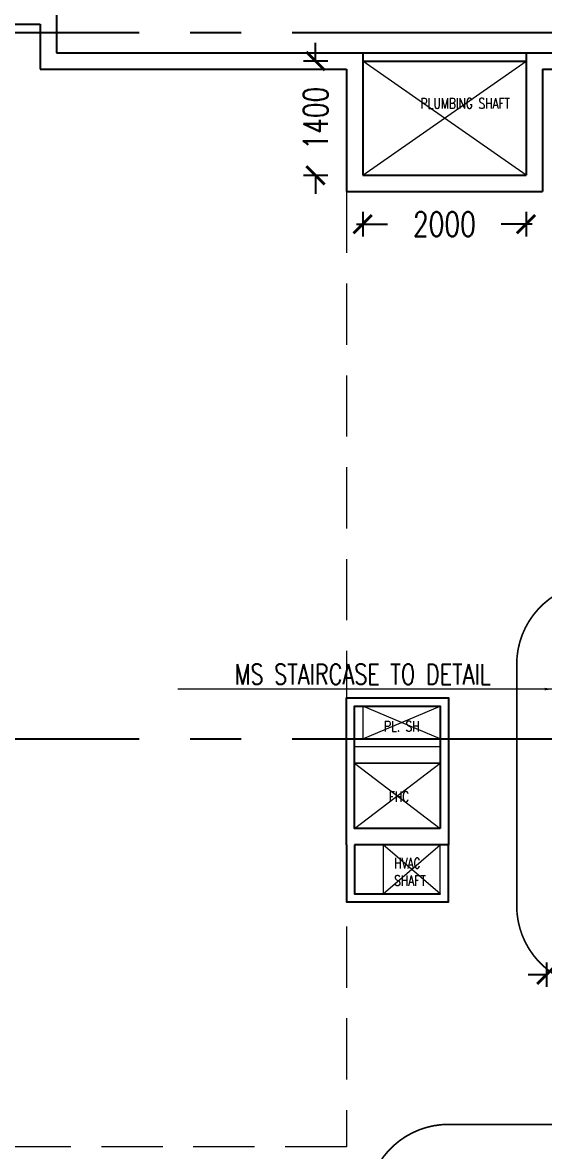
# Model space of a CAD drawing. Header units: millimetres. Extents: x -2076597 to 16308595, y -4402071 to 17875273.
# Drawn here: x -2033563 to -2027173, y -4364136 to -4350310 of the extents above; entities that cross this region are included whole.
import ezdxf

# ---------------------------------------------------------------- set-up
doc = ezdxf.new("R2010")
doc.units = ezdxf.units.MM
for name, pattern in [('CENTER2', [1.125, 0.75, -0.125, 0.125, -0.125]), ('CONTINULUS', [0]), ('DASHDOT', [1, 0.5, -0.25, 0, -0.25]), ('DASHED2', [0.375, 0.25, -0.125])]:
    doc.linetypes.add(name, pattern=pattern)
for name, color, linetype, lineweight in [('A- LIGHT LINE', 8, 'Continuous', 9), ('A- SHAFT', 8, 'Continuous', 9), ('A-DETL-THIN', 1, 'Continuous', 9)]:
    doc.layers.add(name, color=color, linetype=linetype, lineweight=lineweight)
for name, color, linetype in [('A-DIMS', 4, 'Continuous'), ('A-PARAPET WALL', 4, 'Continuous'), ('a-ref', 5, 'Continuous'), ('A-SLABS', 1, 'Continuous'), ('A-TXTROOM', 3, 'Continuous'), ('S-GRID', 252, 'CENTER2')]:
    doc.layers.add(name, color=color, linetype=linetype)
doc.styles.add('DIM 100', font='romans.shx', dxfattribs={"width": 0.8})
doc.styles.add('ROMANS', font='romans.shx', dxfattribs={"width": 0.75})
doc.dimstyles.new('1_100 MJR', dxfattribs={"dimscale": 100, "dimtxt": 1.75, "dimasz": 1, "dimexe": 1, "dimexo": 0, "dimgap": 0.09, "dimtad": 0, "dimdsep": 46, "dimtxsty": 'DIM 100', "dimblk": 'ARCHTICK', "dimcen": 0.09, "dimdle": 1, "dimclrd": 8, "dimclre": 8, "dimclrt": 256, "dimazin": 0, "dimtfac": 1, "dimtofl": 0, "dimtmove": 1, "dimatfit": 3, "dimfxl": 0, "dimtolj": 1, "dimtzin": 0, "dimlwd": -1, "dimlwe": -1, "dimarcsym": 0})
doc.dimstyles.new('DIMM-100', dxfattribs={"dimscale": 150, "dimtxt": 2, "dimasz": 1.5, "dimexe": 1, "dimexo": 0, "dimgap": 2, "dimtad": 0, "dimtoh": 1, "dimdec": 0, "dimzin": 0, "dimdsep": 46, "dimtxsty": 'ROMANS', "dimblk": 'ARCHTICK', "dimcen": 1.5, "dimdle": 0.5, "dimclrd": 8, "dimclre": 8, "dimclrt": 256, "dimazin": 0, "dimtfac": 1, "dimtdec": 0, "dimtix": 1, "dimtofl": 0, "dimtmove": 2, "dimatfit": 3, "dimldrblk": 'DOT', "dimfxl": 0, "dimtolj": 1, "dimtzin": 0, "dimarcsym": 0})

# ---------------------------------------------------------------- blocks, each defined once
blk = doc.blocks.new('_ArchTick')
at = {"color": 0, "linetype": 'ByBlock', "const_width": 0.15}
blk.add_lwpolyline([(-0.5, -0.5), (0.5, 0.5)], dxfattribs=at)
blk = doc.blocks.new('*D254')
at = {"layer": 'A-DIMS', "color": 8, "lineweight": -2, "transparency": 16777216}
for p, q in [((-2027148, -4361822), (-2027148, -4362122)), ((-2026248, -4361822), (-2026248, -4362122))]:
    blk.add_line(p, q, dxfattribs=at)
at = {"layer": 'A-DIMS', "color": 8, "linetype": 'CONTINULUS', "lineweight": -2, "transparency": 16777216}
for p, q in [((-2027148, -4361972), (-2027373, -4361972)), ((-2026248, -4361972), (-2026023, -4361972))]:
    blk.add_line(p, q, dxfattribs=at)
at = {"layer": 'Defpoints', "color": 0, "transparency": 16777216}
for p in [(-2027148, -4361481), (-2026248, -4361481), (-2027148, -4361972)]:
    blk.add_point(p, dxfattribs=at)
at = {"layer": 'A-DIMS', "color": 8, "lineweight": -2, "transparency": 16777216, "xscale": 225, "yscale": 225, "zscale": 225}
blk.add_blockref('_ArchTick', (-2027148, -4361972), dxfattribs=at)
at = {"layer": 'A-DIMS', "color": 8, "lineweight": -2, "transparency": 16777216, "xscale": 225, "yscale": 225, "zscale": 225, "rotation": 180}
blk.add_blockref('_ArchTick', (-2026248, -4361972), dxfattribs=at)
at = {"layer": 'A-DIMS', "transparency": 16777216, "insert": (-2026698, -4361972), "char_height": 300, "attachment_point": 5, "style": 'ROMANS'}
blk.add_mtext('\\A1;900', dxfattribs=at)
blk = doc.blocks.new('_Dot')
at = {"color": 0, "linetype": 'ByBlock', "lineweight": -2}
blk.add_line((-0.5, 0), (-1, 0), dxfattribs=at)
at = {"color": 0, "linetype": 'ByBlock', "const_width": 0.5}
blk.add_lwpolyline([(-0.25, 0, 1), (0.25, 0, 1)], format="xyb", close=True, dxfattribs=at)
blk = doc.blocks.new('*D257')
at = {"color": 8, "lineweight": -2, "transparency": 16777216}
for p, q in [((-2029398, -4352629), (-2029398, -4352929)), ((-2027398, -4352629), (-2027398, -4352929))]:
    blk.add_line(p, q, dxfattribs=at)
at = {"color": 8, "linetype": 'CONTINULUS', "lineweight": -2, "transparency": 16777216}
for p, q in [((-2029473, -4352779), (-2029094, -4352779)), ((-2027323, -4352779), (-2027701, -4352779))]:
    blk.add_line(p, q, dxfattribs=at)
at = {"layer": 'Defpoints', "color": 0, "transparency": 16777216}
for p in [(-2029398, -4352181), (-2027398, -4352181), (-2027398, -4352779)]:
    blk.add_point(p, dxfattribs=at)
at = {"color": 8, "lineweight": -2, "transparency": 16777216, "xscale": 225, "yscale": 225, "zscale": 225, "rotation": 180}
blk.add_blockref('_ArchTick', (-2029398, -4352779), dxfattribs=at)
at = {"color": 8, "lineweight": -2, "transparency": 16777216, "xscale": 225, "yscale": 225, "zscale": 225}
blk.add_blockref('_ArchTick', (-2027398, -4352779), dxfattribs=at)
at = {"transparency": 16777216, "insert": (-2028398, -4352779), "char_height": 300, "attachment_point": 5, "style": 'ROMANS'}
blk.add_mtext('\\A1;2000', dxfattribs=at)
blk = doc.blocks.new('*D258')
at = {"color": 8, "linetype": 'CONTINULUS', "lineweight": -2, "transparency": 16777216}
for p, q in [((-2029975, -4350781), (-2029975, -4350556)), ((-2029975, -4352181), (-2029975, -4352406))]:
    blk.add_line(p, q, dxfattribs=at)
at = {"color": 8, "lineweight": -2, "transparency": 16777216}
for p, q in [((-2029825, -4350781), (-2030125, -4350781)), ((-2029825, -4352181), (-2030125, -4352181))]:
    blk.add_line(p, q, dxfattribs=at)
at = {"layer": 'Defpoints', "color": 0, "transparency": 16777216}
for p in [(-2029975, -4350781), (-2029398, -4350781), (-2029398, -4352181)]:
    blk.add_point(p, dxfattribs=at)
at = {"color": 8, "lineweight": -2, "transparency": 16777216, "xscale": 225, "yscale": 225, "zscale": 225}
for p, rotation in [((-2029975, -4350781), 270), ((-2029975, -4352181), 90)]:
    blk.add_blockref('_ArchTick', p, dxfattribs=dict(at, rotation=rotation))
at = {"transparency": 16777216, "insert": (-2029975, -4351481), "char_height": 300, "attachment_point": 5, "rotation": 90, "style": 'ROMANS'}
blk.add_mtext('\\A1;1400', dxfattribs=at)

msp = doc.modelspace()

# ---------------------------------------------------------------- linework, layer by layer
at = {"layer": 'A- SHAFT'}
for p, q in [((-2029397.9, -4352180.5), (-2027397.9, -4350780.5)), ((-2027397.9, -4352180.5), (-2029397.9, -4350780.5)), ((-2028447.9, -4359080.5), (-2029397.9, -4358680.5)), ((-2029397.9, -4359080.5), (-2028447.9, -4358680.5)), ((-2029497.9, -4359380.5), (-2028447.9, -4360180.5)), ((-2029497.9, -4360180.5), (-2028447.9, -4359380.5)), ((-2029147.9, -4360980.5), (-2028447.9, -4360380.5)), ((-2028447.9, -4360980.5), (-2029147.9, -4360380.5))]:
    msp.add_line(p, q, dxfattribs=at)
at = {"layer": 'A- SHAFT', "linetype": 'DASHED2', "ltscale": 3000}
msp.add_lwpolyline([(-2029597.4, -4352380.5), (-2029597.4, -4364080.5), (-2053563.7, -4364080.5)], dxfattribs=at)
at = {"layer": 'A- SHAFT'}
for points in [[(-2029397.9, -4359080.5), (-2028447.9, -4359080.5), (-2028447.9, -4358680.5), (-2029397.9, -4358680.5)], [(-2029497.9, -4360180.5), (-2028447.9, -4360180.5), (-2028447.9, -4359380.5), (-2029497.9, -4359380.5)]]:
    msp.add_lwpolyline(points, close=True, dxfattribs=at)
at = {"layer": 'A-DETL-THIN'}
for p, q in [((-2028447.9, -4359180.5), (-2029497.9, -4359180.5)), ((-2029497.9, -4359380.5), (-2028447.9, -4359380.5))]:
    msp.add_line(p, q, dxfattribs=at)
msp.add_lwpolyline([(-2029147.9, -4360980.5), (-2028447.9, -4360980.5), (-2028447.9, -4360380.5), (-2029147.9, -4360380.5)], close=True, dxfattribs=at)
at = {"layer": 'A-PARAPET WALL'}
for p, q in [((-2033147.9, -4350130.5), (-2033147.9, -4350680.5)), ((-2037347.9, -4350330.5), (-2033347.9, -4350330.5)), ((-2033347.9, -4350330.5), (-2033347.9, -4350880.5)), ((-2033147.9, -4350680.5), (-2029397.9, -4350680.5)), ((-2029397.9, -4350680.5), (-2029397.9, -4352180.5)), ((-2027397.9, -4350680.5), (-2027397.9, -4352180.5)), ((-2027397.9, -4350680.5), (-2021697.9, -4350680.5)), ((-2033347.9, -4350880.5), (-2029597.9, -4350880.5)), ((-2029597.9, -4350880.5), (-2029597.9, -4352380.5)), ((-2027197.9, -4350880.5), (-2027197.9, -4352380.5)), ((-2027197.9, -4350880.5), (-2021697.9, -4350880.5)), ((-2029397.9, -4352180.5), (-2027397.9, -4352180.5)), ((-2029597.9, -4352380.5), (-2027197.9, -4352380.5))]:
    msp.add_line(p, q, dxfattribs=at)
for points in [[(-2029597.4, -4360380.5), (-2029597.9, -4360380.5), (-2029597.9, -4358580.5), (-2028347.9, -4358580.5), (-2028347.9, -4360380.5), (-2029497.6, -4360380.5)], [(-2029597.4, -4360380.5), (-2029597.6, -4360380.5), (-2029597.4, -4361080.5), (-2028347.9, -4361080.5), (-2028348.1, -4360380.5), (-2029497.6, -4360380.5)], [(-2029497.6, -4360380.5), (-2029497.5, -4360980.5), (-2028447.9, -4360980.5), (-2028447.9, -4360980.4)]]:
    msp.add_lwpolyline(points, dxfattribs=at)
msp.add_lwpolyline([(-2028447.9, -4360180.5), (-2029497.9, -4360180.5), (-2029497.9, -4358680.5), (-2028447.9, -4358680.5)], close=True, dxfattribs=at)
at = {"layer": 'a-ref', "linetype": 'DASHDOT', "ltscale": 1000, "const_width": 20}
for points in [[(-2020151.3, -4362126.9), (-2026512.3, -4362126.9, -0.4142136), (-2027512.3, -4361126.9), (-2027512.3, -4358170.4, -0.4142136), (-2026512.3, -4357170.4), (-2020151.3, -4357170.4, -0.4142136), (-2019151.3, -4358170.4), (-2019151.3, -4361126.9, -0.4142136)], [(-2022053.8, -4363804.4), (-2028346.3, -4363804.4, 0.4142136), (-2029346.3, -4364804.4), (-2029346.3, -4369022.4, 0.4142136), (-2028346.3, -4370022.4), (-2022053.8, -4370022.4, 0.4142136), (-2021053.8, -4369022.4), (-2021053.8, -4364804.4, 0.4142136)]]:
    msp.add_lwpolyline(points, format="xyb", close=True, dxfattribs=at)
at = {"layer": 'A-SLABS'}
for p, q in [((-2029397.9, -4350680.5), (-2027397.9, -4350680.5)), ((-2029397.9, -4350780.5), (-2027397.9, -4350780.5)), ((-2029397.9, -4350780.5), (-2027397.9, -4350780.5))]:
    msp.add_line(p, q, dxfattribs=at)
at = {"layer": 'S-GRID', "ltscale": 5000}
for p, q in [((-2075262.6, -4350430.5), (-2009983.3, -4350430.5)), ((-2075262.6, -4359080.5), (-2009983.3, -4359080.5))]:
    msp.add_line(p, q, dxfattribs=at)

# ---------------------------------------------------------------- texts
at = {"layer": 'A-TXTROOM', "style": 'ROMANS'}
for s, insert, char_height, width, attachment_point in [('PLUMBING SHAFT', (-2028689.5, -4351234.3, 0), 128, 1088.756, 1), ('MS STAIRCASE TO DETAIL', (-2027829, -4358166.8, 0), 250.282, 3684.893, 3), ('PL. SH', (-2029137.7, -4358864.2, 0), 128, 1088.756, 1), ('FHC', (-2029078.9, -4359727.6, 0), 128, 1088.756, 1), ('HVAC\\PSHAFT', (-2029013.3, -4360541.2, 0), 128, 1088.756, 1)]:
    msp.add_mtext(s, dxfattribs=dict(at, insert=insert, char_height=char_height, width=width, attachment_point=attachment_point))

# ---------------------------------------------------------------- dimensions: what is measured, and where the dimension line sits
for p2, distance, picture, middle in [((-2029397.9, -4350780.5), 577.6, '*D258', (-2029975.4, -4351480.5)), ((-2027397.9, -4352180.5), -598.7, '*D257', (-2028397.9, -4352779.2))]:
    dim = msp.add_aligned_dim(p1=(-2029397.9, -4352180.5), p2=p2, distance=distance, dimstyle='DIMM-100', override={"dimfxlon": 1})
    dim.commit()
    dim.dimension.update_dxf_attribs({"geometry": picture, "text_midpoint": middle})
at = {"layer": 'A-DIMS'}
dim = msp.add_aligned_dim(p1=(-2026247.9, -4361480.5), p2=(-2027147.9, -4361480.5), distance=492, dimstyle='DIMM-100', override={"dimfxlon": 1}, dxfattribs=at)
dim.commit()
dim.dimension.update_dxf_attribs({"geometry": '*D254', "text_midpoint": (-2026697.9, -4361972.5)})

# ---------------------------------------------------------------- leaders
at = {"layer": 'A- LIGHT LINE'}
msp.add_leader([(-2027070.9, -4358473.2), (-2031661, -4358473.2)], dimstyle='1_100 MJR', dxfattribs=at)

doc.saveas('drawing.dxf')
